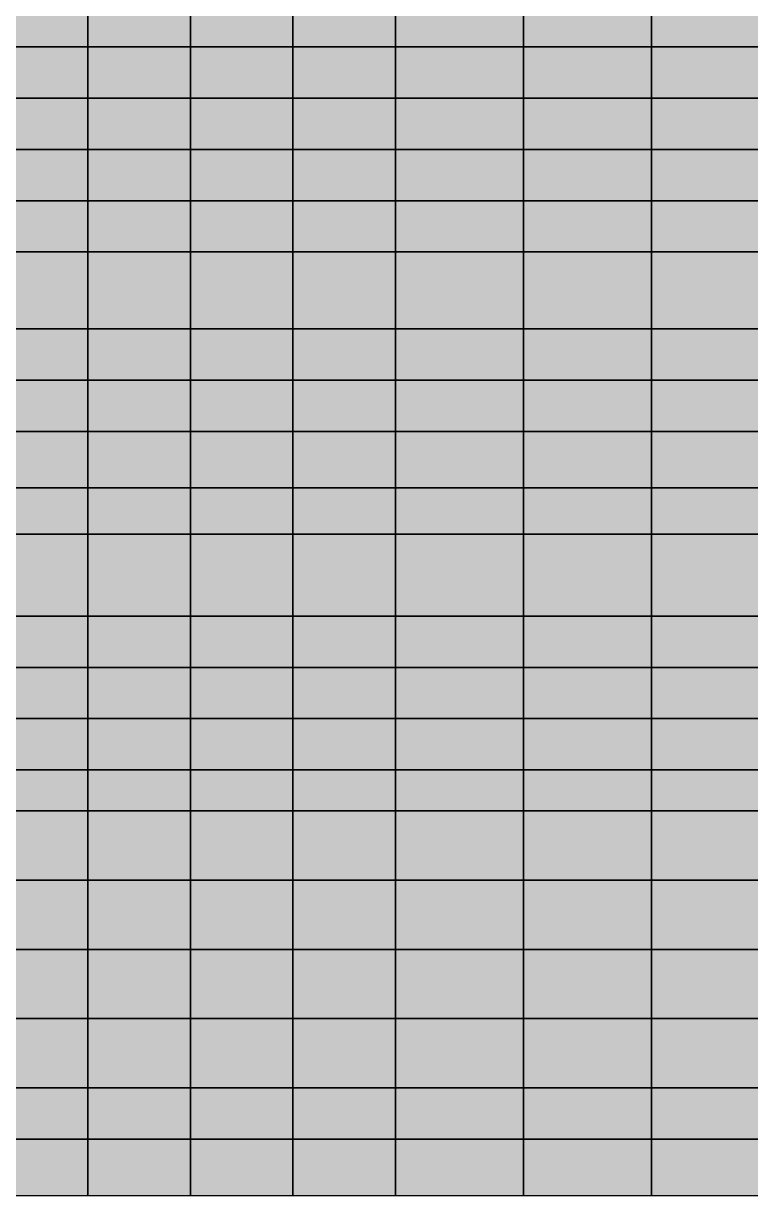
# Model space of a CAD drawing. Header units: inches. Extents: x -100 to 100, y -41 to 41.
# Drawn here: x 57.24 to 71.43, y -41.4 to -18.54 of the extents above; entities that cross this region are included whole.
import ezdxf

# ---------------------------------------------------------------- set-up
doc = ezdxf.new("R2010")
doc.units = ezdxf.units.IN
doc.header["$MEASUREMENT"] = 0

msp = doc.modelspace()

# ---------------------------------------------------------------- linework, layer by layer
at = {"color": 18, "true_color": 0x000000, "transparency": 33554532}
for p, q in [((58.5, -19), (58.5, -18)), ((58.5, -18), (58.5, -19)), ((60.5, -19), (60.5, -18)), ((60.5, -18), (60.5, -19)), ((62.5, -19), (62.5, -18)), ((62.5, -18), (62.5, -19)), ((64.5, -19), (64.5, -18)), ((64.5, -18), (64.5, -19)), ((67, -19), (67, -18)), ((67, -18), (67, -19)), ((69.5, -19), (69.5, -18)), ((69.5, -18), (69.5, -19)), ((58.5, -19), (56.5, -19)), ((56.5, -19), (58.5, -19)), ((58.5, -20), (58.5, -19)), ((60.5, -19), (58.5, -19)), ((58.5, -19), (58.5, -20)), ((58.5, -19), (60.5, -19)), ((60.5, -20), (60.5, -19)), ((62.5, -19), (60.5, -19)), ((60.5, -19), (60.5, -20)), ((60.5, -19), (62.5, -19)), ((62.5, -20), (62.5, -19)), ((64.5, -19), (62.5, -19)), ((62.5, -19), (62.5, -20)), ((62.5, -19), (64.5, -19)), ((64.5, -20), (64.5, -19)), ((67, -19), (64.5, -19)), ((64.5, -19), (64.5, -20)), ((64.5, -19), (67, -19)), ((67, -20), (67, -19)), ((69.5, -19), (67, -19)), ((67, -19), (67, -20)), ((67, -19), (69.5, -19)), ((69.5, -20), (69.5, -19)), ((72, -19), (69.5, -19)), ((69.5, -19), (69.5, -20)), ((69.5, -19), (72, -19)), ((58.5, -20), (56.5, -20)), ((56.5, -20), (58.5, -20)), ((58.5, -21), (58.5, -20)), ((60.5, -20), (58.5, -20)), ((58.5, -20), (58.5, -21)), ((58.5, -20), (60.5, -20)), ((60.5, -21), (60.5, -20)), ((62.5, -20), (60.5, -20)), ((60.5, -20), (60.5, -21)), ((60.5, -20), (62.5, -20)), ((62.5, -21), (62.5, -20)), ((64.5, -20), (62.5, -20)), ((62.5, -20), (62.5, -21)), ((62.5, -20), (64.5, -20)), ((64.5, -21), (64.5, -20)), ((67, -20), (64.5, -20)), ((64.5, -20), (64.5, -21)), ((64.5, -20), (67, -20)), ((67, -21), (67, -20)), ((69.5, -20), (67, -20)), ((67, -20), (67, -21)), ((67, -20), (69.5, -20)), ((69.5, -21), (69.5, -20)), ((72, -20), (69.5, -20)), ((69.5, -20), (69.5, -21)), ((69.5, -20), (72, -20)), ((56.5, -21), (58.5, -21)), ((58.5, -21), (56.5, -21)), ((58.5, -22), (58.5, -21)), ((60.5, -21), (58.5, -21)), ((58.5, -21), (58.5, -22)), ((58.5, -21), (60.5, -21)), ((60.5, -22), (60.5, -21)), ((62.5, -21), (60.5, -21)), ((60.5, -21), (60.5, -22)), ((60.5, -21), (62.5, -21)), ((62.5, -22), (62.5, -21)), ((64.5, -21), (62.5, -21)), ((62.5, -21), (62.5, -22)), ((62.5, -21), (64.5, -21)), ((64.5, -22), (64.5, -21)), ((64.5, -21), (67, -21)), ((67, -21), (64.5, -21)), ((64.5, -21), (64.5, -22)), ((67, -22), (67, -21)), ((69.5, -21), (67, -21)), ((67, -21), (67, -22)), ((67, -21), (69.5, -21)), ((69.5, -22), (69.5, -21)), ((72, -21), (69.5, -21)), ((69.5, -21), (69.5, -22)), ((69.5, -21), (72, -21)), ((58.5, -22), (56.5, -22)), ((56.5, -22), (58.5, -22)), ((58.5, -23), (58.5, -22)), ((60.5, -22), (58.5, -22)), ((58.5, -22), (58.5, -23)), ((58.5, -22), (60.5, -22)), ((60.5, -23), (60.5, -22)), ((62.5, -22), (60.5, -22)), ((60.5, -22), (60.5, -23)), ((60.5, -22), (62.5, -22)), ((62.5, -23), (62.5, -22)), ((64.5, -22), (62.5, -22)), ((62.5, -22), (62.5, -23)), ((62.5, -22), (64.5, -22)), ((64.5, -23), (64.5, -22)), ((67, -22), (64.5, -22)), ((64.5, -22), (64.5, -23)), ((64.5, -22), (67, -22)), ((67, -23), (67, -22)), ((69.5, -22), (67, -22)), ((67, -22), (67, -23)), ((67, -22), (69.5, -22)), ((69.5, -23), (69.5, -22)), ((72, -22), (69.5, -22)), ((69.5, -22), (69.5, -23)), ((69.5, -22), (72, -22)), ((58.5, -23), (56.5, -23)), ((56.5, -23), (58.5, -23)), ((58.5, -24.5), (58.5, -23)), ((60.5, -23), (58.5, -23)), ((58.5, -23), (58.5, -24.5)), ((58.5, -23), (60.5, -23)), ((60.5, -24.5), (60.5, -23)), ((62.5, -23), (60.5, -23)), ((60.5, -23), (60.5, -24.5)), ((60.5, -23), (62.5, -23)), ((62.5, -24.5), (62.5, -23)), ((64.5, -23), (62.5, -23)), ((62.5, -23), (62.5, -24.5)), ((62.5, -23), (64.5, -23)), ((64.5, -24.5), (64.5, -23)), ((67, -23), (64.5, -23)), ((64.5, -23), (64.5, -24.5)), ((64.5, -23), (67, -23)), ((67, -24.5), (67, -23)), ((69.5, -23), (67, -23)), ((67, -23), (67, -24.5)), ((67, -23), (69.5, -23)), ((69.5, -24.5), (69.5, -23)), ((72, -23), (69.5, -23)), ((69.5, -23), (69.5, -24.5)), ((69.5, -23), (72, -23)), ((58.5, -24.5), (56.5, -24.5)), ((56.5, -24.5), (58.5, -24.5)), ((58.5, -25.5), (58.5, -24.5)), ((60.5, -24.5), (58.5, -24.5)), ((58.5, -24.5), (58.5, -25.5)), ((58.5, -24.5), (60.5, -24.5)), ((60.5, -25.5), (60.5, -24.5)), ((62.5, -24.5), (60.5, -24.5)), ((60.5, -24.5), (60.5, -25.5)), ((60.5, -24.5), (62.5, -24.5)), ((62.5, -25.5), (62.5, -24.5)), ((64.5, -24.5), (62.5, -24.5)), ((62.5, -24.5), (62.5, -25.5)), ((62.5, -24.5), (64.5, -24.5)), ((64.5, -25.5), (64.5, -24.5)), ((67, -24.5), (64.5, -24.5)), ((64.5, -24.5), (64.5, -25.5)), ((64.5, -24.5), (67, -24.5)), ((67, -25.5), (67, -24.5)), ((69.5, -24.5), (67, -24.5)), ((67, -24.5), (67, -25.5)), ((67, -24.5), (69.5, -24.5)), ((69.5, -25.5), (69.5, -24.5)), ((72, -24.5), (69.5, -24.5)), ((69.5, -24.5), (69.5, -25.5)), ((69.5, -24.5), (72, -24.5)), ((58.5, -25.5), (56.5, -25.5)), ((56.5, -25.5), (58.5, -25.5)), ((58.5, -26.5), (58.5, -25.5)), ((58.5, -25.5), (60.5, -25.5)), ((60.5, -25.5), (58.5, -25.5)), ((58.5, -25.5), (58.5, -26.5)), ((60.5, -26.5), (60.5, -25.5)), ((62.5, -25.5), (60.5, -25.5)), ((60.5, -25.5), (60.5, -26.5)), ((60.5, -25.5), (62.5, -25.5)), ((62.5, -26.5), (62.5, -25.5)), ((64.5, -25.5), (62.5, -25.5)), ((62.5, -25.5), (62.5, -26.5)), ((62.5, -25.5), (64.5, -25.5)), ((64.5, -26.5), (64.5, -25.5)), ((67, -25.5), (64.5, -25.5)), ((64.5, -25.5), (64.5, -26.5)), ((64.5, -25.5), (67, -25.5)), ((67, -26.5), (67, -25.5)), ((67, -25.5), (69.5, -25.5)), ((69.5, -25.5), (67, -25.5)), ((67, -25.5), (67, -26.5)), ((69.5, -26.5), (69.5, -25.5)), ((72, -25.5), (69.5, -25.5)), ((69.5, -25.5), (69.5, -26.5)), ((69.5, -25.5), (72, -25.5)), ((58.5, -26.5), (56.5, -26.5)), ((56.5, -26.5), (58.5, -26.5)), ((58.5, -27.6), (58.5, -26.5)), ((60.5, -26.5), (58.5, -26.5)), ((58.5, -26.5), (58.5, -27.6)), ((58.5, -26.5), (60.5, -26.5)), ((60.5, -27.6), (60.5, -26.5)), ((62.5, -26.5), (60.5, -26.5)), ((60.5, -26.5), (60.5, -27.6)), ((60.5, -26.5), (62.5, -26.5)), ((62.5, -27.6), (62.5, -26.5)), ((64.5, -26.5), (62.5, -26.5)), ((62.5, -26.5), (62.5, -27.6)), ((62.5, -26.5), (64.5, -26.5)), ((64.5, -27.6), (64.5, -26.5)), ((67, -26.5), (64.5, -26.5)), ((64.5, -26.5), (64.5, -27.6)), ((64.5, -26.5), (67, -26.5)), ((67, -27.6), (67, -26.5)), ((69.5, -26.5), (67, -26.5)), ((67, -26.5), (67, -27.6)), ((67, -26.5), (69.5, -26.5)), ((69.5, -27.6), (69.5, -26.5)), ((72, -26.5), (69.5, -26.5)), ((69.5, -26.5), (69.5, -27.6)), ((69.5, -26.5), (72, -26.5)), ((58.5, -27.6), (56.5, -27.6)), ((56.5, -27.6), (58.5, -27.6)), ((58.5, -28.5), (58.5, -27.6)), ((60.5, -27.6), (58.5, -27.6)), ((58.5, -27.6), (58.5, -28.5)), ((58.5, -27.6), (60.5, -27.6)), ((60.5, -28.5), (60.5, -27.6)), ((62.5, -27.6), (60.5, -27.6)), ((60.5, -27.6), (60.5, -28.5)), ((60.5, -27.6), (62.5, -27.6)), ((62.5, -28.5), (62.5, -27.6)), ((64.5, -27.6), (62.5, -27.6)), ((62.5, -27.6), (62.5, -28.5)), ((62.5, -27.6), (64.5, -27.6)), ((64.5, -28.5), (64.5, -27.6)), ((67, -27.6), (64.5, -27.6)), ((64.5, -27.6), (64.5, -28.5)), ((64.5, -27.6), (67, -27.6)), ((67, -28.5), (67, -27.6)), ((69.5, -27.6), (67, -27.6)), ((67, -27.6), (67, -28.5)), ((67, -27.6), (69.5, -27.6)), ((69.5, -28.5), (69.5, -27.6)), ((72, -27.6), (69.5, -27.6)), ((69.5, -27.6), (69.5, -28.5)), ((69.5, -27.6), (72, -27.6)), ((58.5, -28.5), (56.5, -28.5)), ((56.5, -28.5), (58.5, -28.5)), ((58.5, -30.1), (58.5, -28.5)), ((60.5, -28.5), (58.5, -28.5)), ((58.5, -28.5), (58.5, -30.1)), ((58.5, -28.5), (60.5, -28.5)), ((60.5, -30.1), (60.5, -28.5)), ((62.5, -28.5), (60.5, -28.5)), ((60.5, -28.5), (60.5, -30.1)), ((60.5, -28.5), (62.5, -28.5)), ((62.5, -30.1), (62.5, -28.5)), ((64.5, -28.5), (62.5, -28.5)), ((62.5, -28.5), (62.5, -30.1)), ((62.5, -28.5), (64.5, -28.5)), ((64.5, -30.1), (64.5, -28.5)), ((67, -28.5), (64.5, -28.5)), ((64.5, -28.5), (64.5, -30.1)), ((64.5, -28.5), (67, -28.5)), ((67, -30.1), (67, -28.5)), ((69.5, -28.5), (67, -28.5)), ((67, -28.5), (67, -30.1)), ((67, -28.5), (69.5, -28.5)), ((69.5, -30.1), (69.5, -28.5)), ((72, -28.5), (69.5, -28.5)), ((69.5, -28.5), (69.5, -30.1)), ((69.5, -28.5), (72, -28.5)), ((58.5, -30.1), (56.5, -30.1)), ((56.5, -30.1), (58.5, -30.1)), ((58.5, -31.1), (58.5, -30.1)), ((60.5, -30.1), (58.5, -30.1)), ((58.5, -30.1), (58.5, -31.1)), ((58.5, -30.1), (60.5, -30.1)), ((60.5, -31.1), (60.5, -30.1)), ((62.5, -30.1), (60.5, -30.1)), ((60.5, -30.1), (60.5, -31.1)), ((60.5, -30.1), (62.5, -30.1)), ((62.5, -31.1), (62.5, -30.1)), ((64.5, -30.1), (62.5, -30.1)), ((62.5, -30.1), (62.5, -31.1)), ((62.5, -30.1), (64.5, -30.1)), ((64.5, -31.1), (64.5, -30.1)), ((67, -30.1), (64.5, -30.1)), ((64.5, -30.1), (64.5, -31.1)), ((64.5, -30.1), (67, -30.1)), ((67, -31.1), (67, -30.1)), ((69.5, -30.1), (67, -30.1)), ((67, -30.1), (67, -31.1)), ((67, -30.1), (69.5, -30.1)), ((69.5, -31.1), (69.5, -30.1)), ((72, -30.1), (69.5, -30.1)), ((69.5, -30.1), (69.5, -31.1)), ((69.5, -30.1), (72, -30.1)), ((58.5, -31.1), (56.5, -31.1)), ((56.5, -31.1), (58.5, -31.1)), ((58.5, -32.1), (58.5, -31.1)), ((60.5, -31.1), (58.5, -31.1)), ((58.5, -31.1), (58.5, -32.1)), ((58.5, -31.1), (60.5, -31.1)), ((60.5, -32.1), (60.5, -31.1)), ((62.5, -31.1), (60.5, -31.1)), ((60.5, -31.1), (60.5, -32.1)), ((60.5, -31.1), (62.5, -31.1)), ((62.5, -32.1), (62.5, -31.1)), ((64.5, -31.1), (62.5, -31.1)), ((62.5, -31.1), (62.5, -32.1)), ((62.5, -31.1), (64.5, -31.1)), ((64.5, -32.1), (64.5, -31.1)), ((67, -31.1), (64.5, -31.1)), ((64.5, -31.1), (64.5, -32.1)), ((64.5, -31.1), (67, -31.1)), ((67, -32.1), (67, -31.1)), ((69.5, -31.1), (67, -31.1)), ((67, -31.1), (67, -32.1)), ((67, -31.1), (69.5, -31.1)), ((69.5, -32.1), (69.5, -31.1)), ((72, -31.1), (69.5, -31.1)), ((69.5, -31.1), (69.5, -32.1)), ((69.5, -31.1), (72, -31.1)), ((58.5, -32.1), (56.5, -32.1)), ((56.5, -32.1), (58.5, -32.1)), ((58.5, -33.1), (58.5, -32.1)), ((60.5, -32.1), (58.5, -32.1)), ((58.5, -32.1), (58.5, -33.1)), ((58.5, -32.1), (60.5, -32.1)), ((60.5, -33.1), (60.5, -32.1)), ((62.5, -32.1), (60.5, -32.1)), ((60.5, -32.1), (60.5, -33.1)), ((60.5, -32.1), (62.5, -32.1)), ((62.5, -33.1), (62.5, -32.1)), ((64.5, -32.1), (62.5, -32.1)), ((62.5, -32.1), (62.5, -33.1)), ((62.5, -32.1), (64.5, -32.1)), ((64.5, -33.1), (64.5, -32.1)), ((67, -32.1), (64.5, -32.1)), ((64.5, -32.1), (64.5, -33.1)), ((64.5, -32.1), (67, -32.1)), ((67, -33.1), (67, -32.1)), ((69.5, -32.1), (67, -32.1)), ((67, -32.1), (67, -33.1)), ((67, -32.1), (69.5, -32.1)), ((69.5, -33.1), (69.5, -32.1)), ((72, -32.1), (69.5, -32.1)), ((69.5, -32.1), (69.5, -33.1)), ((69.5, -32.1), (72, -32.1)), ((56.5, -33.1), (58.5, -33.1)), ((58.5, -33.1), (56.5, -33.1)), ((58.5, -33.1), (60.5, -33.1)), ((58.5, -33.9), (58.5, -33.1)), ((60.5, -33.1), (58.5, -33.1)), ((58.5, -33.1), (58.5, -33.9)), ((60.5, -33.1), (62.5, -33.1)), ((60.5, -33.9), (60.5, -33.1)), ((62.5, -33.1), (60.5, -33.1)), ((60.5, -33.1), (60.5, -33.9)), ((62.5, -33.1), (64.5, -33.1)), ((62.5, -33.9), (62.5, -33.1)), ((64.5, -33.1), (62.5, -33.1)), ((62.5, -33.1), (62.5, -33.9)), ((64.5, -33.1), (67, -33.1)), ((64.5, -33.9), (64.5, -33.1)), ((67, -33.1), (64.5, -33.1)), ((64.5, -33.1), (64.5, -33.9)), ((67, -33.1), (69.5, -33.1)), ((67, -33.9), (67, -33.1)), ((69.5, -33.1), (67, -33.1)), ((67, -33.1), (67, -33.9)), ((69.5, -33.1), (72, -33.1)), ((69.5, -33.9), (69.5, -33.1)), ((72, -33.1), (69.5, -33.1)), ((69.5, -33.1), (69.5, -33.9)), ((58.5, -33.9), (56.5, -33.9)), ((56.5, -33.9), (58.5, -33.9)), ((58.5, -35.25), (58.5, -33.9)), ((60.5, -33.9), (58.5, -33.9)), ((58.5, -33.9), (58.5, -35.25)), ((58.5, -33.9), (60.5, -33.9)), ((60.5, -35.25), (60.5, -33.9)), ((62.5, -33.9), (60.5, -33.9)), ((60.5, -33.9), (60.5, -35.25)), ((60.5, -33.9), (62.5, -33.9)), ((62.5, -35.25), (62.5, -33.9)), ((64.5, -33.9), (62.5, -33.9)), ((62.5, -33.9), (62.5, -35.25)), ((62.5, -33.9), (64.5, -33.9)), ((64.5, -35.25), (64.5, -33.9)), ((67, -33.9), (64.5, -33.9)), ((64.5, -33.9), (64.5, -35.25)), ((64.5, -33.9), (67, -33.9)), ((67, -35.25), (67, -33.9)), ((69.5, -33.9), (67, -33.9)), ((67, -33.9), (67, -35.25)), ((67, -33.9), (69.5, -33.9)), ((69.5, -35.25), (69.5, -33.9)), ((72, -33.9), (69.5, -33.9)), ((69.5, -33.9), (69.5, -35.25)), ((69.5, -33.9), (72, -33.9)), ((58.5, -35.25), (56.5, -35.25)), ((56.5, -35.25), (58.5, -35.25)), ((58.5, -36.6), (58.5, -35.25)), ((60.5, -35.25), (58.5, -35.25)), ((58.5, -35.25), (58.5, -36.6)), ((58.5, -35.25), (60.5, -35.25)), ((60.5, -36.6), (60.5, -35.25)), ((62.5, -35.25), (60.5, -35.25)), ((60.5, -35.25), (60.5, -36.6)), ((60.5, -35.25), (62.5, -35.25)), ((62.5, -36.6), (62.5, -35.25)), ((64.5, -35.25), (62.5, -35.25)), ((62.5, -35.25), (62.5, -36.6)), ((62.5, -35.25), (64.5, -35.25)), ((64.5, -36.6), (64.5, -35.25)), ((67, -35.25), (64.5, -35.25)), ((64.5, -35.25), (64.5, -36.6)), ((64.5, -35.25), (67, -35.25)), ((67, -36.6), (67, -35.25)), ((69.5, -35.25), (67, -35.25)), ((67, -35.25), (67, -36.6)), ((67, -35.25), (69.5, -35.25)), ((69.5, -36.6), (69.5, -35.25)), ((72, -35.25), (69.5, -35.25)), ((69.5, -35.25), (69.5, -36.6)), ((69.5, -35.25), (72, -35.25)), ((58.5, -36.6), (56.5, -36.6)), ((56.5, -36.6), (58.5, -36.6)), ((58.5, -37.95), (58.5, -36.6)), ((60.5, -36.6), (58.5, -36.6)), ((58.5, -36.6), (58.5, -37.95)), ((58.5, -36.6), (60.5, -36.6)), ((60.5, -37.95), (60.5, -36.6)), ((62.5, -36.6), (60.5, -36.6)), ((60.5, -36.6), (60.5, -37.95)), ((60.5, -36.6), (62.5, -36.6)), ((62.5, -37.95), (62.5, -36.6)), ((64.5, -36.6), (62.5, -36.6)), ((62.5, -36.6), (62.5, -37.95)), ((62.5, -36.6), (64.5, -36.6)), ((64.5, -37.95), (64.5, -36.6)), ((67, -36.6), (64.5, -36.6)), ((64.5, -36.6), (64.5, -37.95)), ((64.5, -36.6), (67, -36.6)), ((67, -37.95), (67, -36.6)), ((69.5, -36.6), (67, -36.6)), ((67, -36.6), (67, -37.95)), ((67, -36.6), (69.5, -36.6)), ((69.5, -37.95), (69.5, -36.6)), ((72, -36.6), (69.5, -36.6)), ((69.5, -36.6), (69.5, -37.95)), ((69.5, -36.6), (72, -36.6)), ((58.5, -37.95), (56.5, -37.95)), ((56.5, -37.95), (58.5, -37.95)), ((58.5, -39.3), (58.5, -37.95)), ((60.5, -37.95), (58.5, -37.95)), ((58.5, -37.95), (58.5, -39.3)), ((58.5, -37.95), (60.5, -37.95)), ((60.5, -39.3), (60.5, -37.95)), ((62.5, -37.95), (60.5, -37.95)), ((60.5, -37.95), (60.5, -39.3)), ((60.5, -37.95), (62.5, -37.95)), ((62.5, -39.3), (62.5, -37.95)), ((64.5, -37.95), (62.5, -37.95)), ((62.5, -37.95), (62.5, -39.3)), ((62.5, -37.95), (64.5, -37.95)), ((64.5, -39.3), (64.5, -37.95)), ((67, -37.95), (64.5, -37.95)), ((64.5, -37.95), (64.5, -39.3)), ((64.5, -37.95), (67, -37.95)), ((67, -39.3), (67, -37.95)), ((69.5, -37.95), (67, -37.95)), ((67, -37.95), (67, -39.3)), ((67, -37.95), (69.5, -37.95)), ((69.5, -39.3), (69.5, -37.95)), ((72, -37.95), (69.5, -37.95)), ((69.5, -37.95), (69.5, -39.3)), ((69.5, -37.95), (72, -37.95)), ((58.5, -39.3), (56.5, -39.3)), ((56.5, -39.3), (58.5, -39.3)), ((58.5, -40.3), (58.5, -39.3)), ((60.5, -39.3), (58.5, -39.3)), ((58.5, -39.3), (58.5, -40.3)), ((58.5, -39.3), (60.5, -39.3)), ((60.5, -40.3), (60.5, -39.3)), ((62.5, -39.3), (60.5, -39.3)), ((60.5, -39.3), (60.5, -40.3)), ((60.5, -39.3), (62.5, -39.3)), ((62.5, -40.3), (62.5, -39.3)), ((64.5, -39.3), (62.5, -39.3)), ((62.5, -39.3), (62.5, -40.3)), ((62.5, -39.3), (64.5, -39.3)), ((64.5, -40.3), (64.5, -39.3)), ((67, -39.3), (64.5, -39.3)), ((64.5, -39.3), (64.5, -40.3)), ((64.5, -39.3), (67, -39.3)), ((67, -40.3), (67, -39.3)), ((69.5, -39.3), (67, -39.3)), ((67, -39.3), (67, -40.3)), ((67, -39.3), (69.5, -39.3)), ((69.5, -40.3), (69.5, -39.3)), ((72, -39.3), (69.5, -39.3)), ((69.5, -39.3), (69.5, -40.3)), ((69.5, -39.3), (72, -39.3)), ((56.5, -40.3), (58.5, -40.3)), ((58.5, -40.3), (56.5, -40.3)), ((58.5, -40.3), (60.5, -40.3)), ((58.5, -41.4), (58.5, -40.3)), ((60.5, -40.3), (58.5, -40.3)), ((58.5, -40.3), (58.5, -41.4)), ((60.5, -40.3), (62.5, -40.3)), ((60.5, -41.4), (60.5, -40.3)), ((62.5, -40.3), (60.5, -40.3)), ((60.5, -40.3), (60.5, -41.4)), ((62.5, -40.3), (64.5, -40.3)), ((62.5, -41.4), (62.5, -40.3)), ((64.5, -40.3), (62.5, -40.3)), ((62.5, -40.3), (62.5, -41.4)), ((64.5, -40.3), (67, -40.3)), ((64.5, -41.4), (64.5, -40.3)), ((67, -40.3), (64.5, -40.3)), ((64.5, -40.3), (64.5, -41.4)), ((67, -40.3), (69.5, -40.3)), ((67, -41.4), (67, -40.3)), ((69.5, -40.3), (67, -40.3)), ((67, -40.3), (67, -41.4)), ((69.5, -40.3), (72, -40.3)), ((69.5, -41.4), (69.5, -40.3)), ((72, -40.3), (69.5, -40.3)), ((69.5, -40.3), (69.5, -41.4)), ((56.5, -41.4), (58.5, -41.4)), ((58.5, -41.4), (60.5, -41.4)), ((60.5, -41.4), (62.5, -41.4)), ((62.5, -41.4), (64.5, -41.4)), ((64.5, -41.4), (67, -41.4)), ((67, -41.4), (69.5, -41.4)), ((69.5, -41.4), (72, -41.4))]:
    msp.add_line(p, q, dxfattribs=at)
at = {"color": 173, "true_color": 0x6b48ec, "transparency": 33554687}
for points in [[(56.5, -19), (58.5, -19), (58.5, -18)], [(56.5, -19), (58.5, -18), (56.5, -18)], [(60.5, -19), (60.5, -18), (58.5, -18)], [(60.5, -19), (58.5, -18), (58.5, -19)], [(62.5, -19), (62.5, -18), (60.5, -18)], [(62.5, -19), (60.5, -18), (60.5, -19)], [(62.5, -19), (64.5, -19), (64.5, -18)], [(62.5, -19), (64.5, -18), (62.5, -18)], [(64.5, -19), (67, -19), (67, -18)], [(64.5, -19), (67, -18), (64.5, -18)], [(69.5, -19), (69.5, -18), (67, -18)], [(69.5, -19), (67, -18), (67, -19)], [(69.5, -19), (72, -19), (72, -18)], [(69.5, -19), (72, -18), (69.5, -18)], [(56.5, -20), (58.5, -20), (58.5, -19)], [(56.5, -20), (58.5, -19), (56.5, -19)], [(58.5, -20), (60.5, -20), (60.5, -19)], [(58.5, -20), (60.5, -19), (58.5, -19)], [(60.5, -20), (62.5, -20), (62.5, -19)], [(60.5, -20), (62.5, -19), (60.5, -19)], [(62.5, -20), (64.5, -20), (64.5, -19)], [(62.5, -20), (64.5, -19), (62.5, -19)], [(64.5, -20), (67, -20), (67, -19)], [(64.5, -20), (67, -19), (64.5, -19)], [(67, -20), (69.5, -20), (69.5, -19)], [(67, -20), (69.5, -19), (67, -19)], [(69.5, -20), (72, -20), (72, -19)], [(69.5, -20), (72, -19), (69.5, -19)], [(56.5, -21), (58.5, -21), (58.5, -20)], [(56.5, -21), (58.5, -20), (56.5, -20)], [(58.5, -21), (60.5, -21), (60.5, -20)], [(58.5, -21), (60.5, -20), (58.5, -20)], [(60.5, -21), (62.5, -21), (62.5, -20)], [(60.5, -21), (62.5, -20), (60.5, -20)], [(62.5, -21), (64.5, -21), (64.5, -20)], [(62.5, -21), (64.5, -20), (62.5, -20)], [(64.5, -21), (67, -21), (67, -20)], [(64.5, -21), (67, -20), (64.5, -20)], [(67, -21), (69.5, -21), (69.5, -20)], [(67, -21), (69.5, -20), (67, -20)], [(69.5, -21), (72, -21), (72, -20)], [(69.5, -21), (72, -20), (69.5, -20)], [(56.5, -22), (58.5, -22), (58.5, -21)], [(56.5, -22), (58.5, -21), (56.5, -21)], [(58.5, -22), (60.5, -22), (60.5, -21)], [(58.5, -22), (60.5, -21), (58.5, -21)], [(60.5, -22), (62.5, -22), (62.5, -21)], [(60.5, -22), (62.5, -21), (60.5, -21)], [(62.5, -22), (64.5, -22), (64.5, -21)], [(62.5, -22), (64.5, -21), (62.5, -21)], [(64.5, -22), (67, -22), (67, -21)], [(64.5, -22), (67, -21), (64.5, -21)], [(67, -22), (69.5, -22), (69.5, -21)], [(67, -22), (69.5, -21), (67, -21)], [(69.5, -22), (72, -22), (72, -21)], [(69.5, -22), (72, -21), (69.5, -21)], [(56.5, -23), (58.5, -23), (58.5, -22)], [(56.5, -23), (58.5, -22), (56.5, -22)], [(58.5, -23), (60.5, -23), (60.5, -22)], [(58.5, -23), (60.5, -22), (58.5, -22)], [(60.5, -23), (62.5, -23), (62.5, -22)], [(60.5, -23), (62.5, -22), (60.5, -22)], [(62.5, -23), (64.5, -23), (64.5, -22)], [(62.5, -23), (64.5, -22), (62.5, -22)], [(64.5, -23), (67, -23), (67, -22)], [(64.5, -23), (67, -22), (64.5, -22)], [(67, -23), (69.5, -23), (69.5, -22)], [(67, -23), (69.5, -22), (67, -22)], [(69.5, -23), (72, -23), (72, -22)], [(69.5, -23), (72, -22), (69.5, -22)], [(56.5, -24.5), (58.5, -24.5), (58.5, -23)], [(56.5, -24.5), (58.5, -23), (56.5, -23)], [(58.5, -24.5), (60.5, -24.5), (60.5, -23)], [(58.5, -24.5), (60.5, -23), (58.5, -23)], [(60.5, -24.5), (62.5, -24.5), (62.5, -23)], [(60.5, -24.5), (62.5, -23), (60.5, -23)], [(62.5, -24.5), (64.5, -24.5), (64.5, -23)], [(62.5, -24.5), (64.5, -23), (62.5, -23)], [(64.5, -24.5), (67, -24.5), (67, -23)], [(64.5, -24.5), (67, -23), (64.5, -23)], [(67, -24.5), (69.5, -24.5), (69.5, -23)], [(67, -24.5), (69.5, -23), (67, -23)], [(69.5, -24.5), (72, -24.5), (72, -23)], [(69.5, -24.5), (72, -23), (69.5, -23)]]:
    msp.add_solid(points, dxfattribs=at)
at = {"color": 151, "true_color": 0xa2c9f8, "transparency": 33554687}
for points in [[(56.5, -25.5), (58.5, -25.5), (58.5, -24.5)], [(56.5, -25.5), (58.5, -24.5), (56.5, -24.5)], [(58.5, -25.5), (60.5, -25.5), (60.5, -24.5)], [(58.5, -25.5), (60.5, -24.5), (58.5, -24.5)], [(60.5, -25.5), (62.5, -25.5), (62.5, -24.5)], [(60.5, -25.5), (62.5, -24.5), (60.5, -24.5)], [(62.5, -25.5), (64.5, -25.5), (64.5, -24.5)], [(62.5, -25.5), (64.5, -24.5), (62.5, -24.5)], [(64.5, -25.5), (67, -25.5), (67, -24.5)], [(64.5, -25.5), (67, -24.5), (64.5, -24.5)], [(67, -25.5), (69.5, -25.5), (69.5, -24.5)], [(67, -25.5), (69.5, -24.5), (67, -24.5)], [(69.5, -25.5), (72, -25.5), (72, -24.5)], [(69.5, -25.5), (72, -24.5), (69.5, -24.5)], [(56.5, -26.5), (58.5, -26.5), (58.5, -25.5)], [(56.5, -26.5), (58.5, -25.5), (56.5, -25.5)], [(58.5, -26.5), (60.5, -26.5), (60.5, -25.5)], [(58.5, -26.5), (60.5, -25.5), (58.5, -25.5)], [(60.5, -26.5), (62.5, -26.5), (62.5, -25.5)], [(60.5, -26.5), (62.5, -25.5), (60.5, -25.5)], [(62.5, -26.5), (64.5, -26.5), (64.5, -25.5)], [(62.5, -26.5), (64.5, -25.5), (62.5, -25.5)], [(64.5, -26.5), (67, -26.5), (67, -25.5)], [(64.5, -26.5), (67, -25.5), (64.5, -25.5)], [(67, -26.5), (69.5, -26.5), (69.5, -25.5)], [(67, -26.5), (69.5, -25.5), (67, -25.5)], [(69.5, -26.5), (72, -26.5), (72, -25.5)], [(69.5, -26.5), (72, -25.5), (69.5, -25.5)], [(56.5, -27.6), (58.5, -27.6), (58.5, -26.5)], [(56.5, -27.6), (58.5, -26.5), (56.5, -26.5)], [(58.5, -27.6), (60.5, -27.6), (60.5, -26.5)], [(58.5, -27.6), (60.5, -26.5), (58.5, -26.5)], [(60.5, -27.6), (62.5, -27.6), (62.5, -26.5)], [(60.5, -27.6), (62.5, -26.5), (60.5, -26.5)], [(62.5, -27.6), (64.5, -27.6), (64.5, -26.5)], [(62.5, -27.6), (64.5, -26.5), (62.5, -26.5)], [(64.5, -27.6), (67, -27.6), (67, -26.5)], [(64.5, -27.6), (67, -26.5), (64.5, -26.5)], [(67, -27.6), (69.5, -27.6), (69.5, -26.5)], [(67, -27.6), (69.5, -26.5), (67, -26.5)], [(69.5, -27.6), (72, -27.6), (72, -26.5)], [(69.5, -27.6), (72, -26.5), (69.5, -26.5)], [(56.5, -28.5), (58.5, -28.5), (58.5, -27.6)], [(56.5, -28.5), (58.5, -27.6), (56.5, -27.6)], [(60.5, -28.5), (60.5, -27.6), (58.5, -27.6)], [(60.5, -28.5), (58.5, -27.6), (58.5, -28.5)], [(60.5, -28.5), (62.5, -28.5), (62.5, -27.6)], [(60.5, -28.5), (62.5, -27.6), (60.5, -27.6)], [(62.5, -28.5), (64.5, -28.5), (64.5, -27.6)], [(62.5, -28.5), (64.5, -27.6), (62.5, -27.6)], [(64.5, -28.5), (67, -28.5), (67, -27.6)], [(64.5, -28.5), (67, -27.6), (64.5, -27.6)], [(67, -28.5), (69.5, -28.5), (69.5, -27.6)], [(67, -28.5), (69.5, -27.6), (67, -27.6)], [(69.5, -28.5), (72, -28.5), (72, -27.6)], [(69.5, -28.5), (72, -27.6), (69.5, -27.6)], [(58.5, -28.5), (56.5, -28.5), (56.5, -30.1)], [(58.5, -28.5), (56.5, -30.1), (58.5, -30.1)], [(60.5, -30.1), (60.5, -28.5), (58.5, -28.5)], [(60.5, -30.1), (58.5, -28.5), (58.5, -30.1)], [(62.5, -30.1), (62.5, -28.5), (60.5, -28.5)], [(62.5, -30.1), (60.5, -28.5), (60.5, -30.1)], [(64.5, -28.5), (62.5, -28.5), (62.5, -30.1)], [(64.5, -28.5), (62.5, -30.1), (64.5, -30.1)], [(67, -28.5), (64.5, -28.5), (64.5, -30.1)], [(67, -28.5), (64.5, -30.1), (67, -30.1)], [(69.5, -30.1), (69.5, -28.5), (67, -28.5)], [(69.5, -30.1), (67, -28.5), (67, -30.1)], [(72, -28.5), (69.5, -28.5), (69.5, -30.1)], [(72, -28.5), (69.5, -30.1), (72, -30.1)]]:
    msp.add_solid(points, dxfattribs=at)
at = {"color": 221, "true_color": 0xf767d7, "transparency": 33554687}
for points in [[(56.5, -31.1), (58.5, -31.1), (58.5, -30.1)], [(56.5, -31.1), (58.5, -30.1), (56.5, -30.1)], [(58.5, -31.1), (60.5, -31.1), (60.5, -30.1)], [(58.5, -31.1), (60.5, -30.1), (58.5, -30.1)], [(60.5, -31.1), (62.5, -31.1), (62.5, -30.1)], [(60.5, -31.1), (62.5, -30.1), (60.5, -30.1)], [(62.5, -31.1), (64.5, -31.1), (64.5, -30.1)], [(62.5, -31.1), (64.5, -30.1), (62.5, -30.1)], [(64.5, -31.1), (67, -31.1), (67, -30.1)], [(64.5, -31.1), (67, -30.1), (64.5, -30.1)], [(67, -31.1), (69.5, -31.1), (69.5, -30.1)], [(67, -31.1), (69.5, -30.1), (67, -30.1)], [(69.5, -31.1), (72, -31.1), (72, -30.1)], [(69.5, -31.1), (72, -30.1), (69.5, -30.1)], [(58.5, -31.1), (56.5, -31.1), (56.5, -32.1)], [(58.5, -31.1), (56.5, -32.1), (58.5, -32.1)], [(60.5, -32.1), (60.5, -31.1), (58.5, -31.1)], [(60.5, -32.1), (58.5, -31.1), (58.5, -32.1)], [(62.5, -31.1), (60.5, -31.1), (60.5, -32.1)], [(62.5, -31.1), (60.5, -32.1), (62.5, -32.1)], [(64.5, -31.1), (62.5, -31.1), (62.5, -32.1)], [(64.5, -31.1), (62.5, -32.1), (64.5, -32.1)], [(67, -31.1), (64.5, -31.1), (64.5, -32.1)], [(67, -31.1), (64.5, -32.1), (67, -32.1)], [(69.5, -31.1), (67, -31.1), (67, -32.1)], [(69.5, -31.1), (67, -32.1), (69.5, -32.1)], [(72, -31.1), (69.5, -31.1), (69.5, -32.1)], [(72, -31.1), (69.5, -32.1), (72, -32.1)], [(58.5, -33.1), (58.5, -32.1), (56.5, -32.1)], [(58.5, -33.1), (56.5, -32.1), (56.5, -33.1)], [(60.5, -33.1), (60.5, -32.1), (58.5, -32.1)], [(60.5, -33.1), (58.5, -32.1), (58.5, -33.1)], [(62.5, -33.1), (62.5, -32.1), (60.5, -32.1)], [(62.5, -33.1), (60.5, -32.1), (60.5, -33.1)], [(64.5, -33.1), (64.5, -32.1), (62.5, -32.1)], [(64.5, -33.1), (62.5, -32.1), (62.5, -33.1)], [(67, -33.1), (67, -32.1), (64.5, -32.1)], [(67, -33.1), (64.5, -32.1), (64.5, -33.1)], [(69.5, -33.1), (69.5, -32.1), (67, -32.1)], [(69.5, -33.1), (67, -32.1), (67, -33.1)], [(72, -33.1), (72, -32.1), (69.5, -32.1)], [(72, -33.1), (69.5, -32.1), (69.5, -33.1)]]:
    msp.add_solid(points, dxfattribs=at)
at = {"color": 8, "true_color": 0x7e8a72, "transparency": 33554687}
for points in [[(56.5, -33.9), (58.5, -33.9), (58.5, -33.1)], [(56.5, -33.9), (58.5, -33.1), (56.5, -33.1)], [(58.5, -33.9), (60.5, -33.9), (60.5, -33.1)], [(58.5, -33.9), (60.5, -33.1), (58.5, -33.1)], [(60.5, -33.9), (62.5, -33.9), (62.5, -33.1)], [(60.5, -33.9), (62.5, -33.1), (60.5, -33.1)], [(62.5, -33.9), (64.5, -33.9), (64.5, -33.1)], [(62.5, -33.9), (64.5, -33.1), (62.5, -33.1)], [(64.5, -33.9), (67, -33.9), (67, -33.1)], [(64.5, -33.9), (67, -33.1), (64.5, -33.1)], [(67, -33.9), (69.5, -33.9), (69.5, -33.1)], [(67, -33.9), (69.5, -33.1), (67, -33.1)], [(69.5, -33.9), (72, -33.9), (72, -33.1)], [(69.5, -33.9), (72, -33.1), (69.5, -33.1)]]:
    msp.add_solid(points, dxfattribs=at)
at = {"color": 254, "true_color": 0xd5d5d5, "transparency": 33554687}
for points in [[(58.5, -35.25), (58.5, -33.9), (56.5, -33.9)], [(58.5, -35.25), (56.5, -33.9), (56.5, -35.25)], [(60.5, -35.25), (60.5, -33.9), (58.5, -33.9)], [(60.5, -35.25), (58.5, -33.9), (58.5, -35.25)], [(62.5, -35.25), (62.5, -33.9), (60.5, -33.9)], [(62.5, -35.25), (60.5, -33.9), (60.5, -35.25)], [(62.5, -35.25), (64.5, -35.25), (64.5, -33.9)], [(62.5, -35.25), (64.5, -33.9), (62.5, -33.9)], [(67, -35.25), (67, -33.9), (64.5, -33.9)], [(67, -35.25), (64.5, -33.9), (64.5, -35.25)], [(69.5, -35.25), (69.5, -33.9), (67, -33.9)], [(69.5, -35.25), (67, -33.9), (67, -35.25)], [(69.5, -35.25), (72, -35.25), (72, -33.9)], [(69.5, -35.25), (72, -33.9), (69.5, -33.9)], [(56.5, -36.6), (58.5, -36.6), (58.5, -35.25)], [(56.5, -36.6), (58.5, -35.25), (56.5, -35.25)], [(60.5, -36.6), (60.5, -35.25), (58.5, -35.25)], [(60.5, -36.6), (58.5, -35.25), (58.5, -36.6)], [(60.5, -36.6), (62.5, -36.6), (62.5, -35.25)], [(60.5, -36.6), (62.5, -35.25), (60.5, -35.25)], [(62.5, -36.6), (64.5, -36.6), (64.5, -35.25)], [(62.5, -36.6), (64.5, -35.25), (62.5, -35.25)], [(64.5, -36.6), (67, -36.6), (67, -35.25)], [(64.5, -36.6), (67, -35.25), (64.5, -35.25)], [(67, -36.6), (69.5, -36.6), (69.5, -35.25)], [(67, -36.6), (69.5, -35.25), (67, -35.25)], [(69.5, -36.6), (72, -36.6), (72, -35.25)], [(69.5, -36.6), (72, -35.25), (69.5, -35.25)], [(56.5, -37.95), (58.5, -37.95), (58.5, -36.6)], [(56.5, -37.95), (58.5, -36.6), (56.5, -36.6)], [(60.5, -37.95), (60.5, -36.6), (58.5, -36.6)], [(60.5, -37.95), (58.5, -36.6), (58.5, -37.95)], [(62.5, -37.95), (62.5, -36.6), (60.5, -36.6)], [(62.5, -37.95), (60.5, -36.6), (60.5, -37.95)], [(62.5, -37.95), (64.5, -37.95), (64.5, -36.6)], [(62.5, -37.95), (64.5, -36.6), (62.5, -36.6)], [(64.5, -37.95), (67, -37.95), (67, -36.6)], [(64.5, -37.95), (67, -36.6), (64.5, -36.6)], [(69.5, -37.95), (69.5, -36.6), (67, -36.6)], [(69.5, -37.95), (67, -36.6), (67, -37.95)], [(69.5, -37.95), (72, -37.95), (72, -36.6)], [(69.5, -37.95), (72, -36.6), (69.5, -36.6)], [(58.5, -37.95), (56.5, -37.95), (56.5, -39.3)], [(58.5, -37.95), (56.5, -39.3), (58.5, -39.3)], [(60.5, -39.3), (60.5, -37.95), (58.5, -37.95)], [(60.5, -39.3), (58.5, -37.95), (58.5, -39.3)], [(62.5, -39.3), (62.5, -37.95), (60.5, -37.95)], [(62.5, -39.3), (60.5, -37.95), (60.5, -39.3)], [(64.5, -37.95), (62.5, -37.95), (62.5, -39.3)], [(64.5, -37.95), (62.5, -39.3), (64.5, -39.3)], [(67, -37.95), (64.5, -37.95), (64.5, -39.3)], [(67, -37.95), (64.5, -39.3), (67, -39.3)], [(69.5, -39.3), (69.5, -37.95), (67, -37.95)], [(69.5, -39.3), (67, -37.95), (67, -39.3)], [(72, -37.95), (69.5, -37.95), (69.5, -39.3)], [(72, -37.95), (69.5, -39.3), (72, -39.3)]]:
    msp.add_solid(points, dxfattribs=at)
at = {"color": 212, "true_color": 0xbd27e2, "transparency": 33554687}
for points in [[(56.5, -40.3), (58.5, -40.3), (58.5, -39.3)], [(56.5, -40.3), (58.5, -39.3), (56.5, -39.3)], [(58.5, -40.3), (60.5, -40.3), (60.5, -39.3)], [(58.5, -40.3), (60.5, -39.3), (58.5, -39.3)], [(60.5, -40.3), (62.5, -40.3), (62.5, -39.3)], [(60.5, -40.3), (62.5, -39.3), (60.5, -39.3)], [(62.5, -40.3), (64.5, -40.3), (64.5, -39.3)], [(62.5, -40.3), (64.5, -39.3), (62.5, -39.3)], [(64.5, -40.3), (67, -40.3), (67, -39.3)], [(64.5, -40.3), (67, -39.3), (64.5, -39.3)], [(67, -40.3), (69.5, -40.3), (69.5, -39.3)], [(67, -40.3), (69.5, -39.3), (67, -39.3)], [(69.5, -40.3), (72, -40.3), (72, -39.3)], [(69.5, -40.3), (72, -39.3), (69.5, -39.3)]]:
    msp.add_solid(points, dxfattribs=at)
at = {"color": 9, "true_color": 0xa7cad9, "transparency": 33554687}
for points in [[(58.5, -40.3), (56.5, -40.3), (56.5, -41.4)], [(58.5, -40.3), (56.5, -41.4), (58.5, -41.4)], [(60.5, -40.3), (58.5, -40.3), (58.5, -41.4)], [(60.5, -40.3), (58.5, -41.4), (60.5, -41.4)], [(62.5, -40.3), (60.5, -40.3), (60.5, -41.4)], [(62.5, -40.3), (60.5, -41.4), (62.5, -41.4)], [(64.5, -40.3), (62.5, -40.3), (62.5, -41.4)], [(64.5, -40.3), (62.5, -41.4), (64.5, -41.4)], [(67, -40.3), (64.5, -40.3), (64.5, -41.4)], [(67, -40.3), (64.5, -41.4), (67, -41.4)], [(69.5, -40.3), (67, -40.3), (67, -41.4)], [(69.5, -40.3), (67, -41.4), (69.5, -41.4)], [(72, -40.3), (69.5, -40.3), (69.5, -41.4)], [(72, -40.3), (69.5, -41.4), (72, -41.4)]]:
    msp.add_solid(points, dxfattribs=at)

doc.saveas('drawing.dxf')
